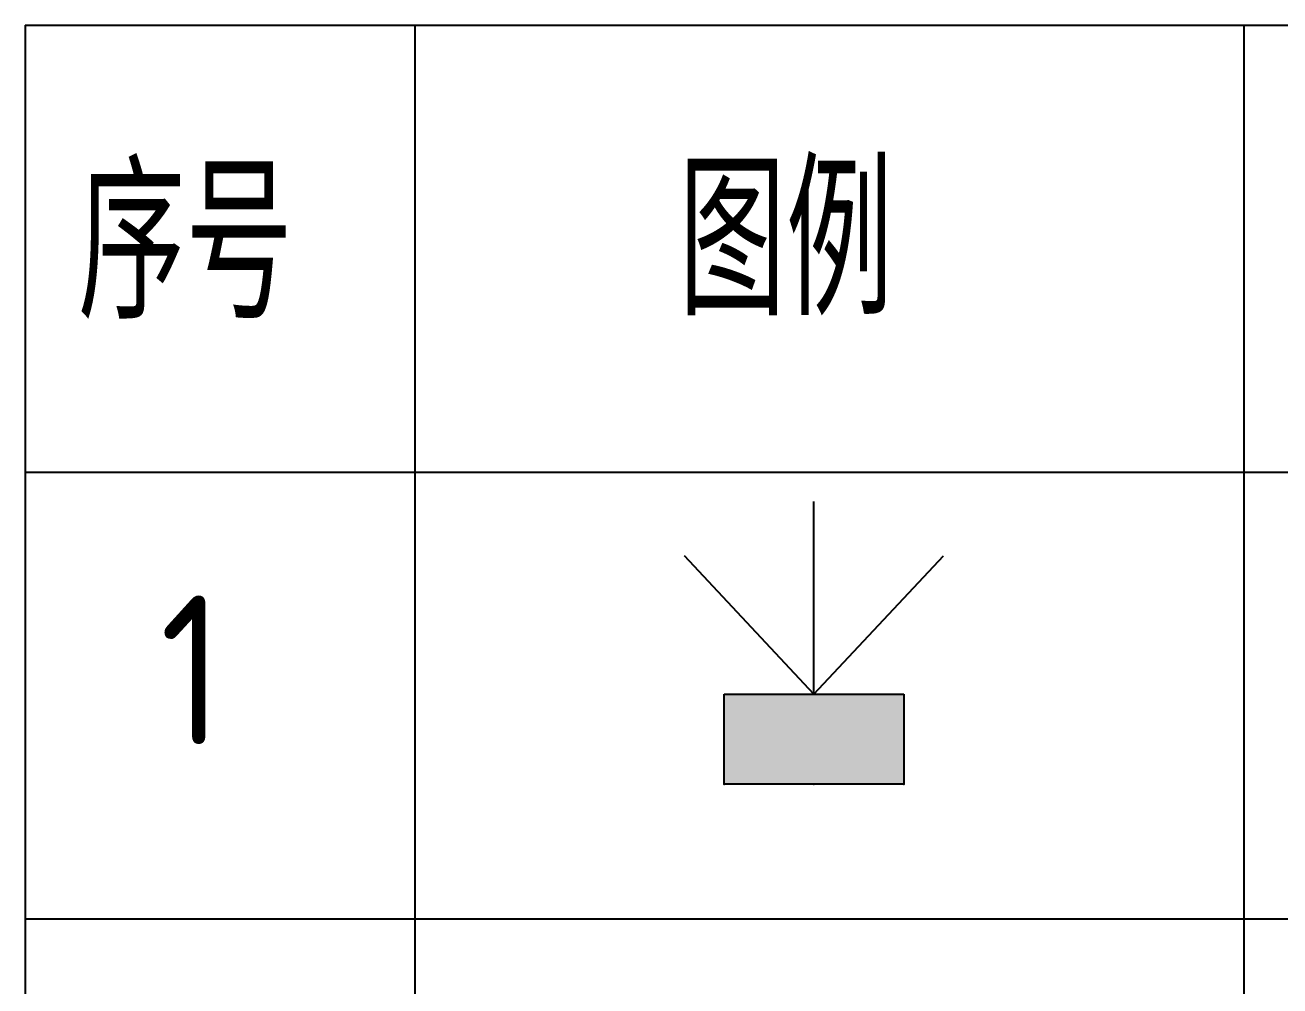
# Model space of a CAD drawing. Extents: x 93518 to 937116, y -359949 to 58022.
# Drawn here: x 694472 to 696997, y -114039 to -112104 of the extents above; entities that cross this region are included whole.
import ezdxf

# ---------------------------------------------------------------- set-up
doc = ezdxf.new("R2010")
doc.units = 0
doc.header["$LTSCALE"] = 1000
doc.header["$MEASUREMENT"] = 0
doc.layers.add('-人员定位', color=6, linetype='CONTINUOUS')
doc.layers.add('-人员定位标注', color=4, linetype='CONTINUOUS')
doc.styles.add('-GBCBIGGBENOR', font='gbenor.shx', dxfattribs={"width": 0.7, "bigfont": 'gbcbig.shx'})

# ---------------------------------------------------------------- blocks, each defined once
blk = doc.blocks.new('定位基站')
at = {"layer": '-人员定位', "ltscale": 0.01}
h = blk.add_hatch(color=256, dxfattribs=at)
h.dxf.hatch_style = 1
h.paths.add_polyline_path([(406524, 477798), (406524, 477617.1), (406162.1, 477617.1), (406162.1, 477798)])
at = {"layer": '-人员定位', "color": 6}
for p, q in [((406343, 477798), (406343, 478186.1)), ((406343, 477798), (406082.2, 478076.6)), ((406343, 477798), (406603.9, 478076.6)), ((406343, 477995.5), (406343, 477995.5)), ((406162.1, 477798), (406524, 477798)), ((406162.1, 477617.1), (406162.1, 477798)), ((406524, 477798), (406524, 477617.1)), ((406524, 477617.1), (406162.1, 477617.1))]:
    blk.add_line(p, q, dxfattribs=at)
for p in [(406343, 477798), (406162.1, 477617.1), (406343, 477617.1), (406524, 477617.1)]:
    blk.add_point(p, dxfattribs=at)

msp = doc.modelspace()

# ---------------------------------------------------------------- linework, layer by layer
at = {"layer": '-人员定位标注'}
for p, q in [((694471.6, -112104.3), (694471.6, -114804.3)), ((694471.6, -112104.3), (713092.1, -112104.3)), ((695256.4, -112104.3), (695256.4, -114804.3)), ((696924.7, -112104.3), (696924.7, -114804.3)), ((694471.6, -113004.3), (713092.1, -113004.3)), ((694471.6, -113904.3), (713092.1, -113904.3))]:
    msp.add_line(p, q, dxfattribs=at)

# ---------------------------------------------------------------- block references
at = {"layer": '-人员定位'}
msp.add_blockref('定位基站', (289716.4, -591249.8), dxfattribs=at)

# ---------------------------------------------------------------- texts
at = {"layer": '-人员定位标注', "style": '-GBCBIGGBENOR'}
for s, p in [('序号', (694578.3, -112694.9)), ('图例', (695787.2, -112688.6)), ('1', (694743, -113552.9))]:
    msp.add_text(s, height=300, dxfattribs=at).set_placement(p)

doc.saveas('drawing.dxf')
